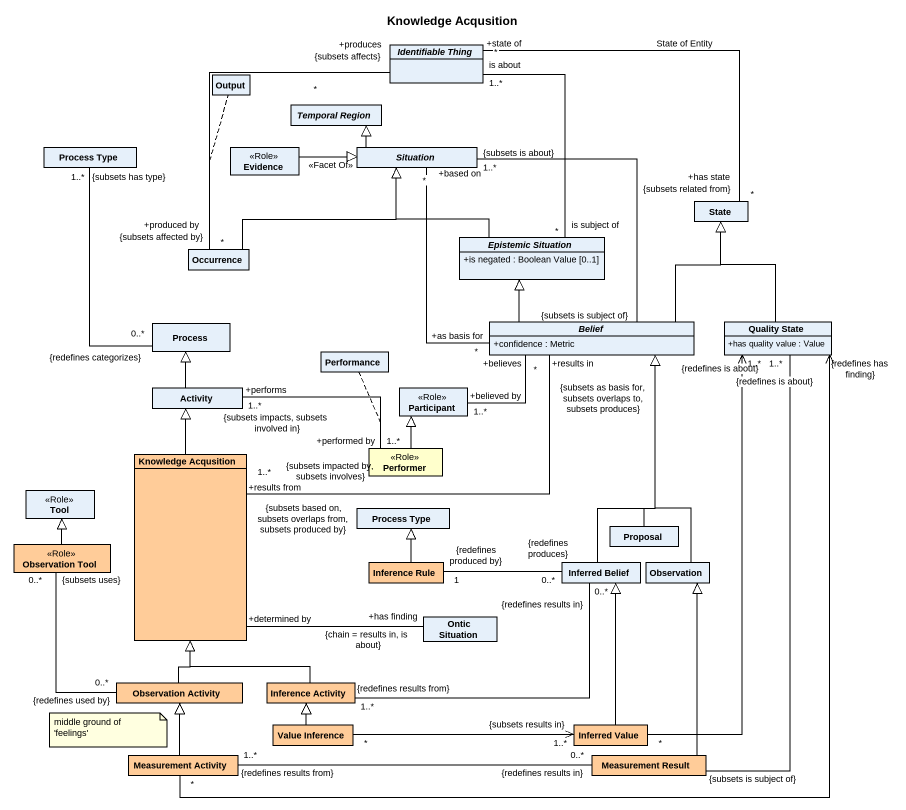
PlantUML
@startuml
title Knowledge Acqusition
hide circle
hide empty members
skinparam classAttributeIconSize 0
abstract class "Identifiable Thing" as Identifiable_Thing
class Output
abstract class "Temporal Region" as Temporal_Region
class "Process Type" as Process_Type
class Evidence <<Role>>
abstract class Situation
class "State" as State_
class Occurrence
abstract class "Epistemic Situation" as Epistemic_Situation {
  +is negated : Boolean Value [0..1]
}
class "Process" as Process_
abstract class Belief {
  +confidence : Metric
}
class "Quality State" as Quality_State {
  +has quality value : Value
}
class Performance
class Activity
class "Participant" as Participant_ <<Role>>
class Performer <<Role>> #FFFFCC
class Tool <<Role>>
class "Knowledge Acqusition" as Knowledge_Acqusition #FFCC99
class "Process Type" as Process_Type_2
class Proposal
class "Observation Tool" as Observation_Tool <<Role>> #FFCC99
class "Inference Rule" as Inference_Rule #FFCC99
class "Inferred Belief" as Inferred_Belief
class Observation
class "Ontic Situation" as Ontic_Situation
class "Observation Activity" as Observation_Activity #FFCC99
class "Inference Activity" as Inference_Activity #FFCC99
class "Measurement Activity" as Measurement_Activity #FFCC99
class "Value Inference" as Value_Inference #FFCC99
class "Inferred Value" as Inferred_Value #FFCC99
class "Measurement Result" as Measurement_Result #FFCC99
Process_Type "1..*\n{subsets has type}" -- "0..*\n{redefines categorizes}" Process_
Evidence -right-|> Situation : <<Facet Of>>
Situation -left-|> Temporal_Region
State_ "+has state\n*\n{subsets related from}" -left- "+state of\n*" Identifiable_Thing : State of Entity
Occurrence "+produced by\n*\n{subsets affected by}" -up- "+produces\n*\n{subsets affects}" Identifiable_Thing
(Occurrence, Identifiable_Thing) .. Output
Occurrence -right-|> Situation
Epistemic_Situation "is subject of\n*" -up- "is about\n1..*" Identifiable_Thing
Epistemic_Situation -up-|> Situation
Belief "+as basis for\n*" -up- "+based on\n*" Situation
Belief "{subsets is subject of}" -up- "1..*\n{subsets is about}" Situation
Belief -up-|> State_
Belief -up-|> Epistemic_Situation
Belief "+believes\n*" -left- "+believed by\n1..*" Participant_
Quality_State -up-|> State_
Activity -up-|> Process_
Performer "+performed by\n1..*\n{subsets impacted by, subsets involves}" -left- "+performs\n1..*\n{subsets impacts, subsets involved in}" Activity
(Performer, Activity) .. Performance
Performer -up-|> Participant_
Knowledge_Acqusition "1..*\n{subsets based on, subsets overlaps from, subsets produced by}\n+results from" -right- "{subsets as basis for, subsets overlaps to, subsets produces}\n+results in" Belief
Knowledge_Acqusition -up-|> Activity
Knowledge_Acqusition "+determined by" -right- "+has finding\n{chain = results in, is about}" Ontic_Situation
Proposal -up-|> Belief
Observation_Tool -up-|> Tool
Observation_Tool "0..*\n{subsets uses}" -- "0..*\n{redefines used by}" Observation_Activity
Inference_Rule -up-|> Process_Type_2
Inferred_Belief -up-|> Belief
Inferred_Belief "0..*\n{redefines produces}" -left- "1\n{redefines produced by}" Inference_Rule
Inferred_Belief "0..*\n{redefines results in}" -left- "1..*\n{redefines results from}" Inference_Activity
Observation -up-|> Belief
Observation_Activity -up-|> Knowledge_Acqusition
Inference_Activity -up-|> Knowledge_Acqusition
Measurement_Activity "*" -up-> "{redefines has finding}" Quality_State
Measurement_Activity -up-|> Observation_Activity
Measurement_Activity "1..*\n{redefines results from}" -right- "0..*\n{redefines results in}" Measurement_Result
Value_Inference -up-|> Inference_Activity
Value_Inference "*" -right-> "1..*\n{subsets results in}" Inferred_Value
Inferred_Value "*" -up-> "1..*\n{redefines is about}" Quality_State
Inferred_Value -up-|> Inferred_Belief
Measurement_Result "{subsets is subject of}" -up- "1..*\n{redefines is about}" Quality_State
Measurement_Result -up-|> Observation
note as N1
  middle ground of 'feelings'
end note
@enduml
